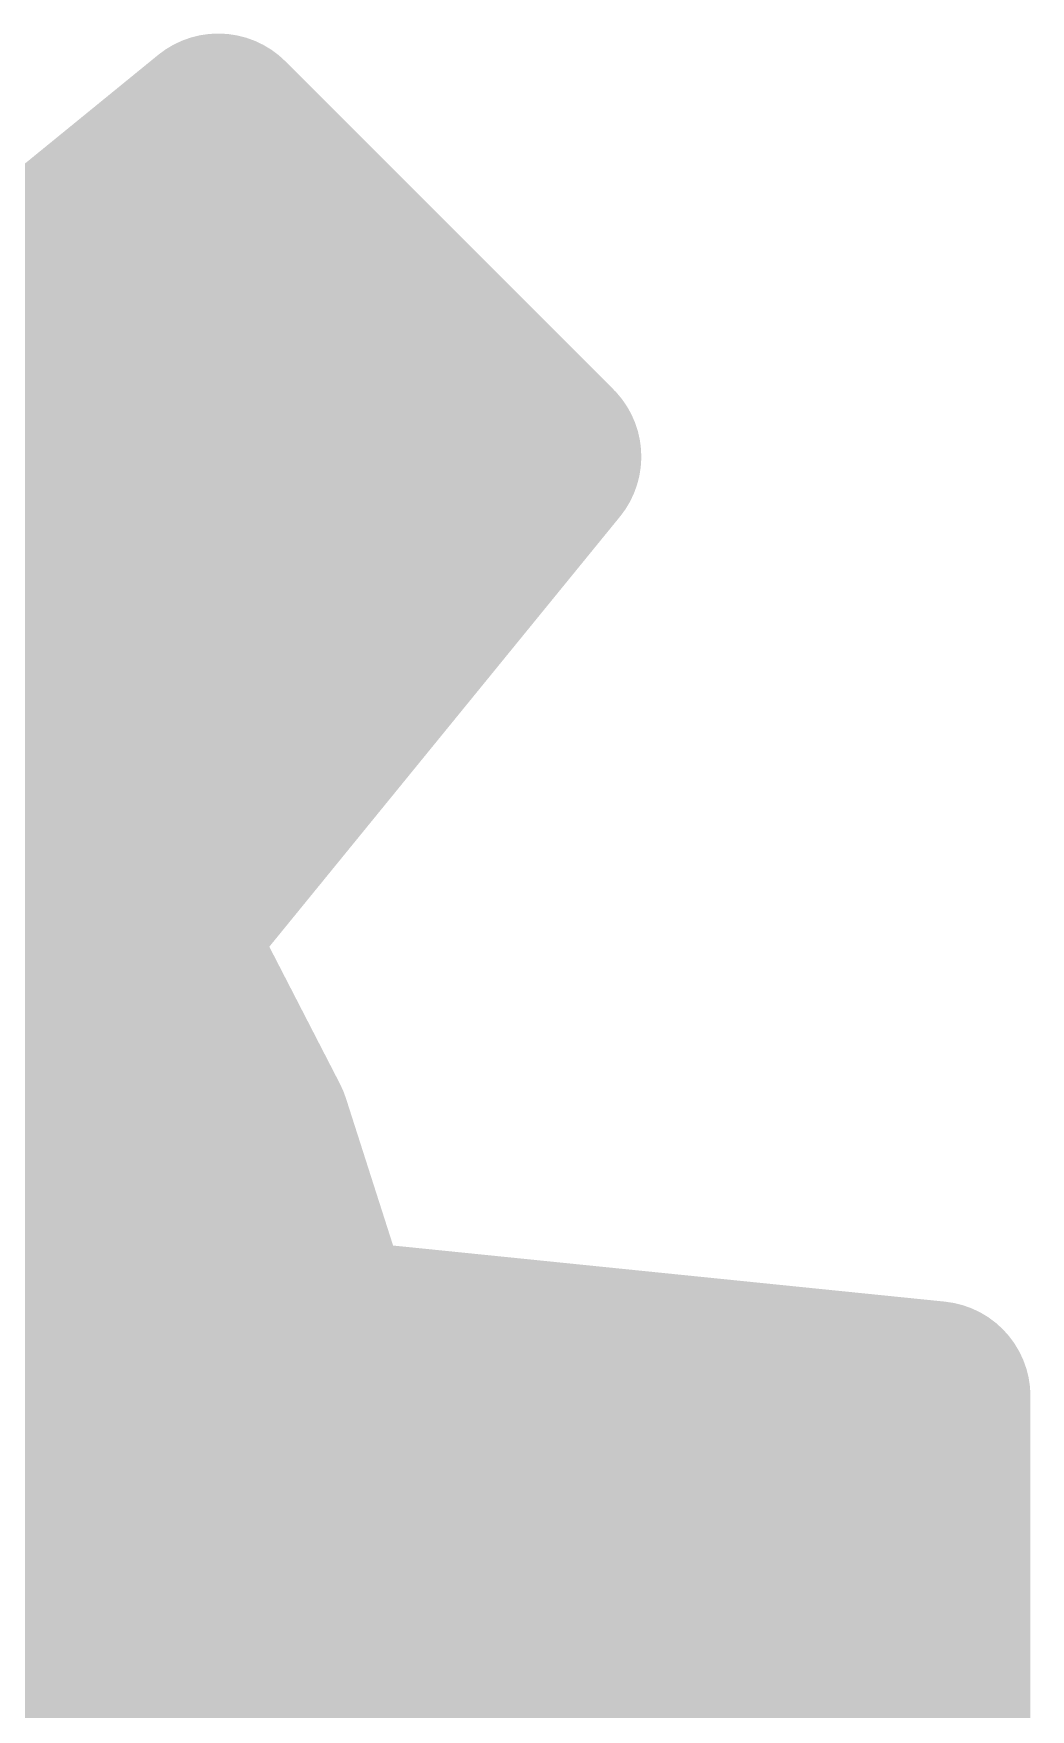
# Model space of a CAD drawing. Extents: x -33 to 53.6, y -18.3 to 32.5.
# Drawn here: x 21.098 to 21.884, y 18.351 to 19.672 of the extents above; entities that cross this region are included whole.
import ezdxf

# ---------------------------------------------------------------- set-up
doc = ezdxf.new("R2010")
doc.units = 0
doc.layers.add('22', color=40, linetype='CONTINUOUS')

msp = doc.modelspace()

# ---------------------------------------------------------------- linework, layer by layer
at = {"layer": '22', "const_width": 0.15}
for points in [[(20.8665, 19.2896), (21.2435, 19.597)], [(21.2435, 19.597), (21.502, 19.3385)], [(21.1245, 19.5), (21.3405, 19.5)], [(20.9406, 19.35), (21.4905, 19.35)], [(21.502, 19.3385), (21.1946, 18.9615)], [(19.2509, 19.2), (21.3891, 19.2)], [(19.3732, 19.05), (21.2668, 19.05)], [(21.1946, 18.9615), (21.2728, 18.8097)], [(19.4137, 18.9), (21.2263, 18.9)], [(21.2728, 18.8097), (21.3249, 18.647)], [(20.6434, 18.75), (21.2919, 18.75)], [(21.3249, 18.647), (21.8088, 18.5978)], [(20.7476, 18.6), (21.7872, 18.6)], [(21.8088, 18.5978), (21.8088, 18.2322)], [(20.7846, 18.45), (21.8088, 18.45)], [(20.7738, 18.3), (21.8088, 18.3)]]:
    msp.add_lwpolyline(points, dxfattribs=at)
at = {"layer": '22', "const_width": 0.075}
for points in [[(21.27, 19.6235, 1), (21.217, 19.5705)], [(21.2672, 19.5679, 1), (21.2198, 19.6261)], [(21.1245, 19.5375, 1), (21.1245, 19.4625)], [(21.3405, 19.4625, 1), (21.3405, 19.5375)], [(21.4905, 19.3125, 1), (21.4905, 19.3875)], [(21.5311, 19.3148, 1), (21.4729, 19.3622)], [(21.4755, 19.312, 1), (21.5285, 19.365)], [(21.3891, 19.1625, 1), (21.3891, 19.2375)], [(21.2668, 19.0125, 1), (21.2668, 19.0875)], [(21.2279, 18.9787, 1), (21.1613, 18.9443)], [(21.1655, 18.9852, 1), (21.2237, 18.9378)], [(21.2263, 18.8625, 1), (21.2263, 18.9375)], [(21.3085, 18.8211, 1), (21.2371, 18.7982)], [(21.2395, 18.7925, 1), (21.3062, 18.8268)], [(21.2919, 18.7125, 1), (21.2919, 18.7875)], [(21.3287, 18.6843, 1), (21.3211, 18.6097)], [(21.2892, 18.6356, 1), (21.3606, 18.6584)], [(21.8463, 18.5978, 1), (21.7713, 18.5978)], [(21.7872, 18.5625, 1), (21.7872, 18.6375)], [(21.805, 18.5605, 1), (21.8126, 18.6351)], [(21.8088, 18.4125, 1), (21.8088, 18.4875)], [(21.8088, 18.2625, 1), (21.8088, 18.3375)]]:
    msp.add_lwpolyline(points, format="xyb", dxfattribs=at)

doc.saveas('drawing.dxf')
